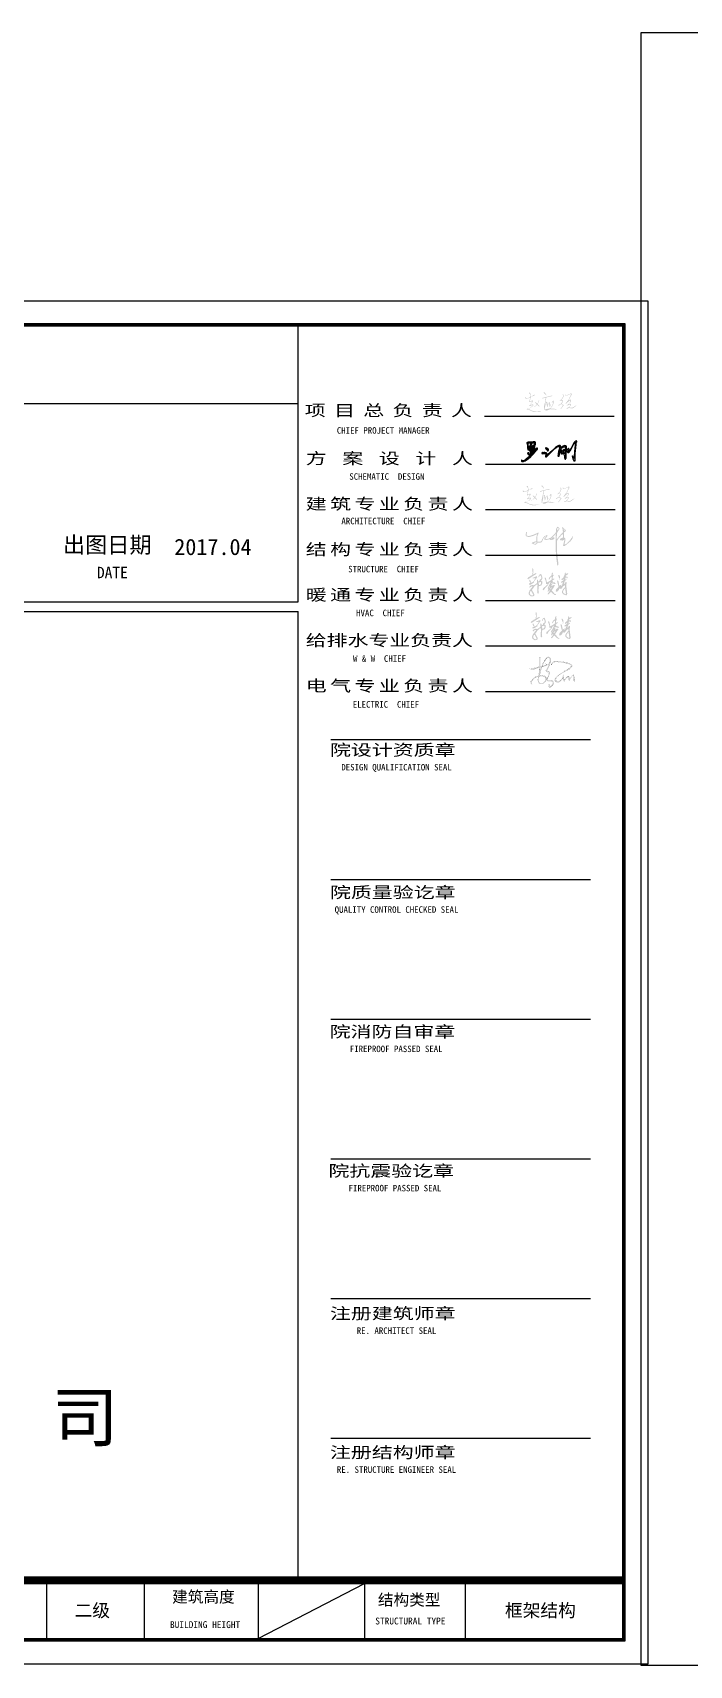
# Model space of a CAD drawing. Header units: millimetres. Extents: x -150677 to 588340, y -254013 to 149700.
# Drawn here: x 292262 to 309421, y 100520 to 143167 of the extents above; entities that cross this region are included whole.
import ezdxf
from ezdxf.enums import TextEntityAlignment as Align

# ---------------------------------------------------------------- set-up
doc = ezdxf.new("R2010")
doc.units = ezdxf.units.MM
doc.header["$LTSCALE"] = 10
doc.header["$MEASUREMENT"] = 0
for name, color, linetype in [('2-Ba顶面轮廓', 4, 'Continuous'), ('BORDER', 7, 'Continuous'), ('TEL_TEXT', 7, 'Continuous'), ('外框', 7, 'Continuous')]:
    doc.layers.add(name, color=color, linetype=linetype)
doc.styles.add('_TCH_LABEL', font='黑体.ttf')
doc.styles.add('宋体', font='')
doc.styles.add('黑体', font='黑体.ttf', dxfattribs={"width": 0.9})
doc.styles.get('宋体').set_extended_font_data('SimSun')

# ---------------------------------------------------------------- blocks, each defined once
blk = doc.blocks.new('A$C64D91540')
at = {"layer": 'TEL_TEXT', "linetype": 'ByBlock'}
h = blk.add_hatch(color=256, dxfattribs=at)
h.paths.add_polyline_path([(10659, 7506), (10659, 8329), (10293, 8725), (9699, 8827), (9399, 8762), (9188, 8926), (9218, 9179), (9639, 10037), (10103, 10999), (10581, 12266), (10915, 13360), (11098, 14120), (11098, 14940), (11098, 15518), (10581, 16095), (10028, 16328), (9763, 16439), (9171, 16158), (8851, 16063), (8496, 15696), (7753, 14515), (7393, 13757), (6938, 13057), (6597, 12167), (6407, 11655), (6161, 11409), (5710, 11245), (5617, 11737), (5630, 15807), (5417, 16073), (5209, 16138), (5098, 16120), (5067, 11212), (3345, 10748), (2006, 10366), (721, 10147), (535, 10118), (535, 9475), (1693, 9628), (2596, 9951), (3729, 10167), (4484, 10450), (5091, 10639), (5010, 9911), (4906, 7712), (4591, 6622), (4276, 6307), (3355, 6113), (1949, 5235), (1197, 4290), (535, 3505), (535, 2342), (1003, 1892), (1439, 2037), (1124, 2473), (1027, 3079), (963, 3482), (1801, 4188), (2329, 4886), (2959, 5277), (3521, 5618), (4270, 5805), (4494, 5861), (4421, 5353), (4379, 4942), (4236, 4413), (4278, 3741), (4422, 3303), (4565, 2975), (4716, 2622), (5002, 2370), (5355, 2186), (6263, 2169), (6876, 2244), (7263, 2337), (7607, 2614), (8246, 3336), (8728, 4132), (9082, 3864), (9285, 3638), (9750, 3530), (10286, 3518), (10858, 3566), (11371, 3435), (11812, 3328), (12063, 3149), (12052, 2718), (12004, 2337), (11790, 2086), (11492, 1657), (11181, 1288), (10895, 990), (10716, 776), (10561, 692), (10430, 931), (10383, 1228), (10311, 1550), (10241, 1863), (10204, 2170), (10084, 1896), (9965, 1264), (10085, 535), (10228, 237), (10478, 11), (10836, 94), (11122, 428), (11516, 905), (11909, 1310), (12215, 1625), (12470, 2358), (12571, 2651), (12649, 3168), (12482, 3466), (12231, 3645), (11873, 3836), (11468, 3955), (10872, 4014), (10554, 4046), (10156, 4003), (9715, 4062), (9501, 4205), (9334, 4348), (9465, 4634), (9713, 5493), (10141, 6438)])
h.paths.add_polyline_path([(5263, 6712), (5263, 7045), (5396, 7444), (5712, 8342), (5945, 9140), (6228, 9872), (6444, 10737), (6644, 11086), (6892, 11081), (7147, 11168), (7424, 11263), (7861, 11307), (8145, 11416), (8589, 11554), (8764, 11671), (9012, 11707), (9216, 11853), (9289, 12035), (9107, 12180), (8939, 12377), (8786, 12508), (8589, 12588), (8422, 12675), (8407, 12537), (8531, 12384), (8699, 12187), (8543, 12072), (8160, 11895), (7525, 11703), (6871, 11596), (6892, 11911), (7229, 12457), (7439, 13171), (7838, 13780), (8385, 14620), (8889, 15376), (9414, 15691), (9709, 15712), (10045, 15649), (10381, 15397), (10486, 14767), (10507, 13843), (10013, 13035), (9877, 12352), (9730, 11617), (9267, 10651), (9049, 10162), (8839, 9873), (8668, 9440), (8471, 9007), (8665, 8541), (8903, 8353), (9207, 8238), (9733, 8188), (10094, 8205), (10168, 8008), (10102, 7688), (10012, 7261), (9872, 7007), (9766, 6731), (9691, 6514), (9593, 6227), (9503, 5956), (9322, 5694), (9149, 5300), (9002, 4840), (8808, 4567), (8874, 5165), (8625, 5581), (8275, 6097), (7626, 6396), (6994, 6546), (6428, 6662), (5629, 6562)], flags=16)
h.paths.add_polyline_path([(5197, 6056), (6176, 6200), (6698, 6125), (7218, 6051), (7723, 5873), (7976, 5531), (8244, 5205), (8258, 4670), (8214, 4224), (8035, 3809), (7694, 3393), (7174, 2977), (6862, 2650), (6341, 2532), (5688, 2547), (5271, 2829), (4974, 3185), (4811, 3675), (4751, 4571), (4781, 5506), (4959, 5952)], flags=16)
h.paths.add_polyline_path([(5581, 9627), (5569, 10729), (5822, 10805), (6026, 10971), (6054, 10749), (5911, 10411), (5766, 10023), (5760, 9780)], flags=16)
h.paths.add_polyline_path([(21952, 10947), (22377, 11254), (22265, 11979), (21969, 12265), (21569, 12511), (20089, 13146), (19408, 13330), (18709, 13477), (18268, 13532), (17752, 13753), (17256, 13753), (16207, 13900), (15397, 13973), (14809, 14047), (14128, 14121), (13558, 14194), (13190, 14084), (12454, 13900), (12104, 13569), (11681, 13146), (11313, 12705), (11149, 12023), (11679, 12538), (12061, 12979), (12341, 13229), (12782, 13508), (13253, 13655), (14077, 13596), (15033, 13552), (16196, 13405), (17020, 13288), (18927, 12910), (20151, 12581), (21092, 12228), (21704, 11828), (21770, 11526), (21407, 11129), (20927, 10634), (20547, 10452), (20150, 10105), (18904, 9324), (18058, 8796), (16815, 7976), (16074, 7606), (15492, 7183), (14725, 6628), (13985, 5888), (13508, 5465), (13125, 4810), (13143, 4327), (13218, 3752), (13515, 3399), (13887, 3028), (14425, 2916), (15001, 2824), (15503, 3028), (16098, 3473), (16525, 3882), (16934, 4290), (17138, 4754), (17267, 5047), (17428, 5027), (17456, 4798), (17512, 4212), (17746, 3743), (17820, 3465), (18216, 3699), (18524, 4095), (18773, 4491), (19008, 4725), (19316, 5238), (19565, 5473), (19814, 5678), (20049, 5839), (20269, 5751), (20284, 5326), (20284, 4945), (20254, 4505), (20313, 4198), (20621, 4036), (20988, 4080), (21149, 4461), (21252, 4886), (21589, 5136), (21809, 5429), (21956, 5795), (22205, 6073), (22337, 6264), (22557, 6586), (22850, 6513), (22880, 6117), (22884, 4840), (23095, 3813), (23148, 3312), (23569, 3323), (23699, 3531), (23647, 4259), (23565, 5043), (23469, 5357), (23356, 6084), (23159, 6429), (23077, 6823), (22830, 6921), (22420, 6872), (22206, 6626), (21960, 6297), (21697, 5789), (21253, 5460), (20958, 5247), (20941, 5608), (20744, 5986), (20618, 6227), (20202, 6199), (19939, 6265), (19611, 6035), (19266, 5789), (19019, 5559), (18822, 5247), (18510, 4869), (18264, 4623), (18100, 4443), (17985, 5001), (17919, 5493), (17837, 5936), (17837, 6741), (17837, 7052), (17508, 7036), (17426, 6823), (17327, 6347), (17245, 5936), (17081, 5526), (17015, 5198), (16818, 4919), (16572, 4738), (16276, 4377), (15882, 4065), (15422, 3655), (15225, 3507), (14683, 3523), (14387, 3573), (14009, 3819), (13681, 4164), (13681, 4902), (13944, 5263), (14269, 5710), (14584, 5969), (15044, 6297), (15406, 6741), (16406, 7291), (17405, 7948), (18482, 8525), (19402, 9051), (20392, 9616), (21125, 10035)])
at = {"layer": 'TEL_TEXT', "linetype": 'ByBlock', "const_width": 20}
for points in [[(5098, 16120), (5067, 11212), (3345, 10748), (2006, 10366), (721, 10147), (11, 10038), (34, 9668), (465, 9466), (1693, 9628), (2596, 9951), (3729, 10167), (4484, 10450), (5091, 10639), (5010, 9911), (4906, 7712), (4591, 6622), (4276, 6307), (3355, 6113), (1949, 5235), (1197, 4290), (421, 3370), (373, 2498), (1003, 1892), (1439, 2037), (1124, 2473), (1027, 3079), (963, 3482), (1801, 4188), (2329, 4886), (2959, 5277), (3521, 5618), (4270, 5805), (4494, 5861), (4421, 5353), (4379, 4942), (4236, 4413), (4278, 3741), (4422, 3303), (4565, 2975), (4716, 2622), (5002, 2370), (5355, 2186), (6263, 2169), (6876, 2244), (7263, 2337), (7607, 2614), (8246, 3336), (8728, 4132), (8728, 4132), (9082, 3864), (9285, 3638), (9750, 3530), (10286, 3518), (10858, 3566), (11371, 3435), (11812, 3328), (12063, 3149), (12052, 2718), (12004, 2337), (11790, 2086), (11492, 1657), (11181, 1288), (10895, 990), (10716, 776), (10561, 692), (10430, 931), (10383, 1228), (10311, 1550), (10241, 1863), (10204, 2170), (10084, 1896), (9965, 1264), (10085, 535), (10228, 237), (10478, 11), (10836, 94), (11122, 428), (11516, 905), (11909, 1310), (12215, 1625), (12470, 2358), (12571, 2651), (12649, 3168), (12482, 3466), (12231, 3645), (11873, 3836), (11468, 3955), (10872, 4014), (10554, 4046), (10156, 4003), (9715, 4062), (9501, 4205), (9334, 4348), (9465, 4634), (9713, 5493), (10141, 6438), (10659, 7506), (10659, 8329), (10293, 8725), (9699, 8827), (9399, 8762), (9188, 8926), (9218, 9179), (9639, 10037), (10103, 10999), (10581, 12266), (10915, 13360), (11098, 14120), (11098, 14940), (11098, 15518), (10581, 16095), (10028, 16328), (9763, 16439), (9171, 16158), (8851, 16063), (8496, 15696), (7753, 14515), (7393, 13757), (6938, 13057), (6597, 12167), (6407, 11655), (6161, 11409), (5710, 11245), (5617, 11737), (5630, 15807), (5417, 16073), (5209, 16138), (5098, 16120), (5098, 16120)], [(6644, 11086), (6444, 10737), (6228, 9872), (5945, 9140), (5712, 8342), (5396, 7444), (5263, 7045), (5263, 6712), (5629, 6562), (6428, 6662), (6994, 6546), (7626, 6396), (8275, 6097), (8625, 5581), (8874, 5165), (8808, 4567), (9002, 4840), (9149, 5300), (9322, 5694), (9503, 5956), (9593, 6227), (9691, 6514), (9766, 6731), (9872, 7007), (10012, 7261), (10102, 7688), (10168, 8008), (10094, 8205), (9733, 8188), (9207, 8238), (8903, 8353), (8665, 8541), (8471, 9007), (8668, 9440), (8839, 9873), (9049, 10162), (9267, 10651), (9730, 11617), (9877, 12352), (10013, 13035), (10507, 13843), (10486, 14767), (10381, 15397), (10045, 15649), (9709, 15712), (9414, 15691), (8889, 15376), (8385, 14620), (7838, 13780), (7439, 13171), (7229, 12457), (6892, 11911), (6871, 11596), (7525, 11703), (8160, 11895), (8543, 12072), (8699, 12187), (8531, 12384), (8407, 12537), (8422, 12675), (8589, 12588), (8786, 12508), (8939, 12377), (9107, 12180), (9289, 12035), (9216, 11853), (9012, 11707), (8764, 11671), (8589, 11554), (8145, 11416), (7861, 11307), (7424, 11263), (7147, 11168), (6892, 11081), (6644, 11086)], [(5569, 10729), (5581, 9627), (5760, 9780), (5766, 10023), (5911, 10411), (6054, 10749), (6026, 10971), (5822, 10805), (5569, 10729)], [(11149, 12023), (11679, 12538), (12061, 12979), (12341, 13229), (12782, 13508), (13253, 13655), (14077, 13596), (15033, 13552), (16196, 13405), (17020, 13288), (18927, 12910), (20151, 12581), (21092, 12228), (21704, 11828), (21770, 11526), (21407, 11129), (20927, 10634), (20547, 10452), (20150, 10105), (18904, 9324), (18058, 8796), (16815, 7976), (16074, 7606), (15492, 7183), (14725, 6628), (13985, 5888), (13508, 5465), (13125, 4810), (13143, 4327), (13218, 3752), (13515, 3399), (13887, 3028), (14425, 2916), (15001, 2824), (15503, 3028), (16098, 3473), (16525, 3882), (16934, 4290), (17138, 4754), (17315, 5156), (17267, 5047), (17428, 5027), (17456, 4798), (17512, 4212), (17746, 3743), (17820, 3465), (18216, 3699), (18524, 4095), (18773, 4491), (19008, 4725), (19316, 5238), (19565, 5473), (19814, 5678), (20049, 5839), (20269, 5751), (20284, 5326), (20284, 4945), (20254, 4505), (20313, 4198), (20621, 4036), (20988, 4080), (21149, 4461), (21252, 4886), (21589, 5136), (21809, 5429), (21956, 5795), (22205, 6073), (22337, 6264), (22557, 6586), (22850, 6513), (22880, 6117), (22884, 4840), (23095, 3813), (23148, 3312), (23569, 3323), (23699, 3531), (23647, 4259), (23565, 5043), (23469, 5357), (23356, 6084), (23159, 6429), (23077, 6823), (22830, 6921), (22420, 6872), (22206, 6626), (21960, 6297), (21697, 5789), (21253, 5460), (20958, 5247), (20941, 5608), (20744, 5986), (20618, 6227), (20202, 6199), (19939, 6265), (19611, 6035), (19266, 5789), (19019, 5559), (18822, 5247), (18510, 4869), (18264, 4623), (18100, 4443), (17985, 5001), (17919, 5493), (17837, 5936), (17837, 6741), (17837, 7052), (17508, 7036), (17426, 6823), (17327, 6347), (17245, 5936), (17081, 5526), (17015, 5198), (16818, 4919), (16572, 4738), (16276, 4377), (15882, 4065), (15422, 3655), (15225, 3507), (14683, 3523), (14387, 3573), (14009, 3819), (13681, 4164), (13681, 4902), (13944, 5263), (14269, 5710), (14584, 5969), (15044, 6297), (15406, 6741), (16406, 7291), (17405, 7948), (18482, 8525), (19402, 9051), (20392, 9616), (21125, 10035), (21952, 10947), (22377, 11254), (22265, 11979), (21969, 12265), (21569, 12511), (20089, 13146), (19408, 13330), (18709, 13477), (18268, 13532), (17752, 13753), (17256, 13753), (16207, 13900), (15397, 13973), (14809, 14047), (14128, 14121), (13558, 14194), (13190, 14084), (12454, 13900), (12104, 13569), (11681, 13146), (11313, 12705), (11149, 12023), (11149, 12023)], [(5197, 6056), (4959, 5952), (4781, 5506), (4751, 4571), (4811, 3675), (4974, 3185), (5271, 2829), (5688, 2547), (6341, 2532), (6862, 2650), (7174, 2977), (7694, 3393), (8035, 3809), (8214, 4224), (8258, 4670), (8244, 5205), (7976, 5531), (7723, 5873), (7218, 6051), (6698, 6125), (6176, 6200), (5197, 6056)]]:
    blk.add_lwpolyline(points, dxfattribs=at)
blk = doc.blocks.new('A$C7E317681')
at = {"linetype": 'Continuous'}
h = blk.add_hatch(color=256, dxfattribs=at)
h.paths.add_polyline_path([(28, 71), (35, 76), (43, 77), (48, 82), (48, 84), (29, 74), (26, 91), (24, 93), (20, 93), (20, 90), (24, 87), (26, 81), (26, 74), (17, 67), (9, 66), (2, 72), (0, 68), (5, 64), (12, 64), (24, 69), (25, 66), (21, 49), (24, 48), (34, 52), (36, 51), (33, 45), (21, 30), (24, 29), (36, 34), (38, 32), (30, 23), (25, 20), (8, 15), (9, 13), (21, 10), (36, 3), (47, 0), (75, 1), (81, 4), (54, 2), (33, 7), (22, 13), (16, 14), (16, 17), (25, 19), (32, 23), (41, 32), (41, 35), (37, 37), (30, 35), (28, 33), (26, 34), (37, 48), (39, 54), (36, 56), (25, 51), (24, 52)])
h.paths.add_polyline_path([(59, 35), (68, 26), (70, 27), (69, 30), (62, 37), (62, 39), (70, 55), (67, 56), (67, 55), (64, 46), (60, 40), (53, 46), (49, 47), (49, 45), (57, 37), (50, 28), (44, 25), (40, 25), (44, 24), (51, 27)], flags=17)
h.paths.add_polyline_path([(100, 37), (98, 37), (103, 69), (105, 71), (132, 77), (131, 79), (128, 79), (84, 68), (85, 65), (87, 65), (96, 69), (100, 68), (97, 47), (92, 27), (92, 10), (95, 11), (96, 20)])
h.paths.add_polyline_path([(122, 36), (119, 48), (116, 46), (110, 35), (108, 46), (105, 50), (103, 49), (100, 37), (104, 45), (107, 24), (110, 27), (110, 31), (116, 43), (118, 42), (119, 23), (121, 25), (125, 37), (123, 35)], flags=17)
h.paths.add_polyline_path([(124, 18), (133, 30), (138, 42), (138, 54), (135, 54), (127, 42), (134, 50), (135, 42), (132, 33), (124, 20), (118, 17), (101, 14), (97, 10), (100, 7), (109, 8), (121, 14), (150, 12), (153, 14), (133, 17), (126, 16)])
h.paths.add_polyline_path([(100, 84), (103, 79), (104, 82), (96, 94), (93, 95), (91, 94), (91, 92)])
h.paths.add_polyline_path([(175.5, 38.2), (181.5, 36.2), (181.5, 29.2), (172.5, 17.2), (172.5, 13.2), (188.5, 34.2), (188.5, 36.2), (184.5, 32.2), (183.5, 37.2), (176.5, 41.2), (180.5, 45.2), (183.5, 54.2), (181.5, 57.2), (175.5, 58.2), (180.5, 63.2), (186.5, 75.2), (185.5, 85.2), (183.5, 85.2), (181.5, 84.2), (181.5, 82.2), (183.5, 81.2), (183.5, 75.2), (180.5, 67.2), (170.5, 56.2), (164.5, 52.2), (172.5, 55.2), (179.5, 55.2), (180.5, 51.2), (176.5, 43.2), (171.5, 38.2), (161.5, 34.2), (161.5, 32.2), (163.5, 31.2)])
h.paths.add_polyline_path([(195.5, 40.2), (195.5, 38.2), (217.5, 57.2), (219.5, 56.2), (219.5, 53.2), (215.5, 44.2), (208.5, 37.2), (201.5, 33.2), (206.5, 32.2), (217.5, 37.2), (219.5, 36.2), (219.5, 34.2), (214.5, 27.2), (208.5, 21.2), (200.5, 19.2), (201.5, 16.2), (203.5, 16.2), (210.5, 19.2), (217.5, 19.2), (221.5, 17.2), (226.5, 17.2), (232.5, 19.2), (242.5, 26.2), (250.5, 34.2), (229.5, 21.2), (220.5, 20.2), (218.5, 22.2), (212.5, 23.2), (222.5, 34.2), (222.5, 38.2), (220.5, 40.2), (215.5, 38.2), (212.5, 39.2), (221.5, 50.2), (221.5, 59.2), (216.5, 60.2), (211.5, 56.2), (210.5, 57.2), (224.5, 82.2), (225.5, 88.2), (222.5, 90.2), (202.5, 81.2), (198.5, 81.2), (195.5, 84.2), (193.5, 84.2), (193.5, 82.2), (196.5, 79.2), (202.5, 79.2), (217.5, 86.2), (222.5, 85.2), (209.5, 59.2)])
blk = doc.blocks.new('aah')
h = blk.add_hatch(color=256)
h.paths.add_polyline_path([(83594, 73657), (83601, 73985), (83632, 74135), (83693, 74241), (83724, 74351), (83707, 74364), (83673, 74368), (83652, 74371), (83635, 74351), (83594, 74330), (83577, 74330), (83526, 74313), (83362, 74238), (83106, 74137), (82993, 74101), (82967, 74097), (82901, 74086), (82829, 74066), (82695, 74064), (82664, 74071), (82606, 74076), (82590, 74092), (82573, 74102), (82574, 74152), (82574, 74186), (82579, 74221), (82583, 74252), (82570, 74283), (82577, 74294), (82613, 74360), (82605, 74401), (82569, 74435), (82501, 74451), (82515, 74338), (82487, 74286), (82459, 74225), (82483, 74096), (82544, 74013), (82659, 73981), (82814, 73958), (83175, 74051), (83583, 74236), (83578, 74194), (83536, 74099), (83510, 73941), (83501, 73540), (83338, 73513), (83128, 73435), (83055, 73364), (83118, 73318), (83184, 73314), (83247, 73264), (83293, 73247), (83414, 73214), (83489, 73251), (83531, 73285), (83581, 73331), (83590, 73410), (83744, 73398), (83924, 73427), (84029, 73473), (84093, 73599), (84160, 73774), (84235, 73887), (84365, 74000), (84431, 74033), (84444, 74004), (84264, 73787), (84264, 73716), (84411, 73670), (84619, 73703), (84778, 73753), (84778, 73708), (84833, 73687), (84937, 73670), (85108, 73699), (85259, 73845), (85230, 73916), (85121, 73912), (85037, 73900), (85372, 74263), (85347, 73026), (85402, 72072), (85503, 71309), (85537, 71212), (85570, 71230), (85630, 71271), (85611, 71485), (85483, 72577), (85486, 73477), (85494, 73597), (85552, 73711), (85997, 74241), (86045, 74254), (86064, 73903), (86037, 73900), (85941, 73865), (85840, 73823), (85800, 73778), (85781, 73716), (85760, 73666), (85909, 73634), (86005, 73607), (86146, 73684), (86194, 73730), (86223, 73684), (86181, 73583), (86093, 73214), (86085, 73171), (86069, 73150), (86066, 73131), (86077, 73099), (86130, 73075), (86261, 73110), (86777, 73541), (86924, 73714), (86982, 73847), (87022, 73977), (87018, 74071), (86943, 73932), (86825, 73779), (86715, 73618), (86501, 73420), (86396, 73300), (86195, 73198), (86217, 73227), (86222, 73342), (86267, 73490), (86294, 73701), (86297, 73806), (86246, 73866), (86173, 73903), (86165, 73970), (86163, 74134), (86168, 74308), (86168, 74401), (86248, 74442), (86299, 74500), (86347, 74578), (86326, 74616), (86278, 74677), (86232, 74736), (86171, 74752), (86101, 74819), (86093, 74867), (86005, 74899), (85970, 74889), (85978, 74832), (86015, 74811), (86002, 74768), (86026, 74693), (86026, 74685), (86026, 74648), (86047, 74613), (86045, 74541), (86063, 74412), (85927, 74289), (85707, 74032), (85487, 73756), (85458, 73802), (85477, 74139), (85514, 74404), (85627, 74562), (85742, 74731), (85715, 74816), (85680, 74859), (85616, 74894), (85597, 74907), (85573, 74940), (85554, 74934), (85509, 74931), (85420, 74782), (85394, 74650), (85391, 74417), (85294, 74302), (85061, 74048), (84864, 73879), (84771, 73851), (84737, 73817), (84669, 73800), (84515, 73762), (84409, 73745), (84364, 73783), (84402, 73827), (84480, 73937), (84566, 74046), (84587, 74118), (84545, 74125), (84501, 74135), (84480, 74135), (84371, 74070), (84303, 74036), (84268, 74022), (84190, 73937), (84166, 73899), (84138, 73838), (84025, 73663), (83998, 73595), (83995, 73547), (83940, 73537), (83844, 73496), (83611, 73503)])
h.paths.add_polyline_path([(83547, 73435), (83533, 73414), (83511, 73359), (83445, 73333), (83426, 73302), (83403, 73298), (83369, 73299), (83348, 73299), (83338, 73302), (83320, 73322), (83289, 73327), (83275, 73330), (83265, 73337), (83264, 73345), (83279, 73379), (83391, 73430)], flags=16)
h.paths.add_polyline_path([(84894, 73762), (84936, 73791), (84984, 73791), (85013, 73795), (85034, 73784), (85015, 73779), (84973, 73757), (84935, 73747), (84904, 73749), (84901, 73752)], flags=16)
h.paths.add_polyline_path([(85513, 74569), (85507, 74618), (85503, 74699), (85522, 74769), (85534, 74819), (85586, 74826), (85643, 74770), (85643, 74719)], flags=16)
h.paths.add_polyline_path([(86168, 74522), (86155, 74567), (86155, 74620), (86129, 74632), (86132, 74696), (86192, 74685), (86222, 74637), (86228, 74580), (86202, 74542)], flags=16)
blk = doc.blocks.new('A$C160F7D4E')
h = blk.add_hatch(color=256)
h.paths.add_polyline_path([(264, 730), (249, 736), (230, 758), (219, 749), (218, 731), (223, 721), (227, 714), (237, 628), (249, 534), (250, 501), (250, 475), (261, 468), (267, 468), (272, 468), (287, 464), (299, 465), (337, 508), (348, 521), (381, 545), (408, 564), (431, 569), (439, 569), (507, 618), (521, 627), (518, 644), (513, 656), (507, 657), (498, 657), (485, 648), (465, 634), (422, 605), (403, 596), (374, 570), (341, 541), (414, 709), (410, 716), (402, 727), (392, 728), (374, 729), (372, 723), (300, 537), (294, 537), (287, 537), (286, 544)], flags=17)
h.paths.add_polyline_path([(548, 774), (534, 785), (512, 789), (496, 789), (473, 789), (322, 779), (253, 774), (241, 763), (243, 755), (258, 738), (266, 738), (414, 750), (488, 752), (497, 752), (506, 745), (520, 734), (520, 720), (518, 707), (517, 695), (514, 672), (513, 656), (518, 644), (521, 627), (507, 618), (439, 569), (424, 552), (399, 529), (369, 501), (342, 477), (326, 461), (318, 448), (318, 443), (326, 430), (336, 423), (343, 418), (359, 418), (381, 433), (402, 442), (400, 432), (382, 408), (371, 399), (354, 376), (354, 362), (363, 352), (373, 347), (383, 345), (399, 352), (526, 441), (541, 452), (556, 463), (566, 466), (570, 464), (570, 459), (413, 286), (289, 171), (181, 82), (79, 30), (42, 30), (17, 54), (9, 56), (4, 51), (0, 42), (0, 19), (8, 9), (18, 3), (44, 0), (85, 0), (114, 10), (147, 22), (189, 49), (272, 111), (370, 196), (483, 307), (547, 380), (621, 464), (638, 483), (648, 496), (644, 521), (638, 528), (632, 531), (622, 531), (592, 517), (553, 496), (525, 476), (517, 470), (510, 466), (502, 463), (499, 469), (506, 482), (520, 494), (520, 503), (523, 526), (523, 535), (516, 539), (520, 557), (529, 569), (534, 576), (536, 593), (543, 629), (562, 689), (564, 723), (561, 754), (557, 767)])
h.paths.add_polyline_path([(459, 554), (469, 560), (474, 561), (478, 561), (483, 558), (488, 549), (486, 535), (475, 522), (454, 505), (445, 500), (436, 499), (427, 507), (424, 514), (428, 526), (446, 540)], flags=16)
h.paths.add_polyline_path([(379, 297), (379, 308), (364, 308), (356, 298), (345, 287), (335, 287), (329, 287), (318, 294), (306, 306), (299, 321), (297, 332), (295, 342), (282, 347), (275, 349), (259, 344), (250, 340), (248, 323), (255, 303), (275, 281), (298, 259), (323, 244), (338, 244), (347, 244), (355, 253), (366, 265), (379, 280)], flags=17)
blk.add_hatch(color=256).paths.add_polyline_path([(1572, 479), (1586, 509), (1616, 540), (1660, 568), (1674, 576), (1691, 586), (1711, 589), (1731, 589), (1750, 585), (1763, 581), (1770, 572), (1773, 554), (1767, 493), (1765, 396), (1765, 375), (1751, 357), (1743, 348), (1724, 337), (1718, 334), (1711, 334), (1685, 348), (1681, 355), (1710, 406), (1724, 431), (1735, 455), (1735, 467), (1729, 476), (1720, 480), (1714, 484), (1703, 482), (1696, 480), (1688, 472), (1688, 458), (1688, 446), (1681, 422), (1678, 411), (1671, 400), (1666, 395), (1660, 393), (1648, 416), (1641, 429), (1635, 439), (1630, 447), (1627, 451), (1617, 451), (1605, 451), (1597, 447), (1593, 444), (1588, 438), (1588, 432), (1594, 419), (1615, 389), (1632, 354), (1633, 350), (1631, 345), (1627, 345), (1624, 345), (1620, 345), (1612, 352), (1608, 357), (1603, 361), (1600, 364), (1597, 369), (1595, 372), (1591, 372), (1585, 366), (1585, 354), (1585, 343), (1587, 327), (1590, 305), (1593, 301), (1599, 301), (1606, 298), (1622, 301), (1631, 303), (1638, 316), (1641, 320), (1655, 319), (1661, 319), (1668, 311), (1684, 302), (1714, 301), (1727, 306), (1750, 317), (1755, 324), (1759, 330), (1764, 326), (1759, 216), (1759, 212), (1754, 211), (1750, 211), (1744, 216), (1740, 222), (1736, 230), (1731, 239), (1728, 244), (1724, 248), (1720, 244), (1725, 192), (1732, 152), (1733, 142), (1738, 114), (1739, 100), (1747, 97), (1765, 98), (1772, 103), (1778, 106), (1784, 120), (1788, 128), (1798, 255), (1798, 326), (1798, 355), (1798, 367), (1807, 380), (1832, 406), (1846, 421), (1852, 427), (1853, 420), (1852, 376), (1865, 356), (1883, 356), (1906, 360), (1963, 438), (2050, 595), (2092, 679), (2105, 706), (2127, 733), (2144, 751), (2153, 761), (2163, 758), (2163, 751), (2149, 680), (2151, 652), (2127, 404), (2119, 172), (2119, 123), (2119, 115), (2110, 115), (2098, 131), (2085, 161), (2063, 206), (2045, 224), (2039, 207), (2067, 108), (2092, 58), (2102, 28), (2111, 19), (2137, 19), (2153, 25), (2157, 41), (2157, 54), (2157, 69), (2157, 317), (2157, 349), (2157, 370), (2161, 409), (2183, 567), (2197, 672), (2197, 733), (2211, 769), (2218, 788), (2218, 810), (2192, 831), (2181, 816), (2143, 785), (2116, 764), (2060, 668), (1993, 536), (1921, 425), (1905, 397), (1896, 402), (1899, 446), (1907, 472), (1912, 490), (1901, 504), (1893, 513), (1879, 513), (1857, 501), (1848, 481), (1834, 452), (1819, 434), (1813, 427), (1804, 425), (1802, 437), (1807, 507), (1810, 542), (1812, 577), (1812, 583), (1810, 591), (1807, 599), (1800, 612), (1797, 617), (1780, 624), (1758, 631), (1732, 633), (1705, 629), (1676, 617), (1650, 601), (1612, 575), (1584, 544), (1567, 519), (1564, 515), (1563, 515), (1562, 517), (1562, 520), (1562, 531), (1562, 546), (1568, 562), (1572, 572), (1572, 585), (1572, 597), (1571, 607), (1570, 618), (1565, 630), (1558, 640), (1546, 643), (1516, 638), (1500, 635), (1461, 620), (1426, 597), (1360, 553), (1340, 536), (1345, 523), (1395, 558), (1420, 576), (1446, 584), (1468, 594), (1488, 597), (1514, 600), (1532, 601), (1533, 586), (1532, 544), (1522, 515), (1488, 396), (1474, 302), (1470, 275), (1462, 228), (1462, 221), (1472, 209), (1479, 209), (1492, 208), (1504, 214), (1511, 218), (1539, 365), (1546, 404), (1552, 432)])
h = blk.add_hatch(color=256)
h.paths.add_polyline_path([(997, 546), (987, 547), (979, 547), (968, 533), (968, 525), (974, 514), (990, 501), (1051, 465), (1051, 459), (1043, 445), (1038, 437), (1037, 432), (1051, 432), (1067, 437), (1079, 445), (1085, 453), (1088, 460), (1088, 475), (1087, 489), (1077, 499), (1055, 514)])
h.paths.add_polyline_path([(977, 310), (983, 307), (983, 288), (983, 257), (983, 243), (969, 222), (963, 212), (958, 199), (958, 190), (969, 179), (981, 179), (1006, 185), (1019, 198), (1045, 224), (1223, 405), (1301, 483), (1336, 517), (1345, 523), (1340, 536), (1242, 443), (1063, 276), (1030, 243), (1024, 240), (1021, 240), (1017, 245), (1015, 248), (1017, 259), (1021, 287), (1021, 305), (1021, 312), (1013, 330), (1004, 338), (985, 350), (968, 351), (958, 352), (932, 354), (912, 354), (900, 353), (868, 352), (861, 353), (848, 359), (838, 359), (824, 351), (816, 346), (813, 331), (832, 310), (934, 315), (949, 316), (966, 316)])
for points in [[(219, 749), (218, 731), (223, 721), (227, 714), (237, 628), (249, 534), (250, 501), (250, 475), (261, 468), (267, 468), (272, 468), (287, 464), (299, 465), (337, 508), (348, 521), (381, 545), (408, 564), (431, 569), (439, 569), (424, 552), (399, 529), (369, 501), (342, 477), (326, 461), (318, 448), (318, 443), (326, 430), (336, 423), (343, 418), (359, 418), (381, 433), (402, 442), (402, 442), (400, 432), (382, 408), (371, 399), (354, 376), (354, 362), (363, 352), (373, 347), (383, 345), (399, 352), (526, 441), (541, 452), (556, 463), (566, 466), (566, 466), (570, 464), (570, 459), (413, 286), (289, 171), (181, 82), (79, 30), (42, 30), (17, 54), (17, 54), (9, 56), (4, 51), (0, 42), (0, 19), (8, 9), (18, 3), (44, 0), (85, 0), (114, 10), (147, 22), (189, 49), (272, 111), (370, 196), (483, 307), (547, 380), (621, 464), (638, 483), (648, 496), (644, 521), (638, 528), (632, 531), (622, 531), (592, 517), (553, 496), (525, 476), (517, 470), (510, 466), (502, 463), (502, 463), (499, 469), (506, 482), (520, 494), (520, 503), (523, 526), (523, 535), (516, 539), (520, 557), (529, 569), (534, 576), (536, 593), (543, 629), (562, 689), (564, 723), (561, 754), (557, 767), (548, 774), (534, 785), (512, 789), (496, 789), (473, 789), (322, 779), (253, 774), (241, 763), (243, 755), (258, 738), (266, 738), (414, 750), (488, 752), (497, 752), (506, 745), (520, 734), (520, 720), (518, 707), (517, 695), (514, 672), (513, 656), (507, 657), (507, 657), (498, 657), (485, 648), (465, 634), (422, 605), (403, 596), (374, 570), (341, 541), (414, 709), (410, 716), (402, 727), (402, 727), (392, 728), (374, 729), (372, 723), (300, 537), (294, 537), (287, 537), (286, 544), (264, 730), (249, 736), (230, 758), (230, 758), (219, 749)], [(439, 569), (507, 618), (521, 627), (518, 644), (513, 656), (513, 656)], [(1340, 520), (1345, 523), (1395, 558), (1420, 576), (1446, 584), (1468, 594), (1488, 597), (1514, 600), (1532, 601), (1533, 586), (1532, 544), (1522, 515), (1488, 396), (1474, 302), (1470, 275), (1462, 228), (1462, 221), (1472, 209), (1479, 209), (1492, 208), (1504, 214), (1511, 218), (1539, 365), (1546, 404), (1552, 432), (1572, 479), (1586, 509), (1616, 540), (1660, 568), (1674, 576), (1691, 586), (1711, 589), (1731, 589), (1750, 585), (1763, 581), (1770, 572), (1773, 554), (1767, 493), (1765, 396), (1765, 375), (1751, 357), (1743, 348), (1724, 337), (1718, 334), (1711, 334), (1685, 348), (1681, 355), (1710, 406), (1724, 431), (1735, 455), (1735, 467), (1729, 476), (1720, 480), (1714, 484), (1703, 482), (1696, 480), (1688, 472), (1688, 458), (1688, 446), (1681, 422), (1678, 411), (1671, 400), (1666, 395), (1662, 394), (1659, 394), (1659, 394), (1648, 416), (1641, 429), (1635, 439), (1630, 447), (1627, 451), (1617, 451), (1605, 451), (1597, 447), (1593, 444), (1588, 438), (1588, 432), (1594, 419), (1615, 389), (1632, 354), (1633, 350), (1631, 345), (1627, 345), (1624, 345), (1620, 345), (1620, 345), (1612, 352), (1608, 357), (1603, 361), (1600, 364), (1597, 369), (1595, 372), (1591, 372), (1585, 366), (1585, 354), (1585, 343), (1587, 327), (1590, 305), (1593, 301), (1599, 301), (1606, 298), (1622, 301), (1631, 303), (1638, 316), (1641, 320), (1655, 319), (1661, 319), (1668, 311), (1684, 302), (1714, 301), (1727, 306), (1750, 317), (1755, 324), (1759, 330), (1764, 326), (1759, 216), (1759, 212), (1754, 211), (1750, 211), (1750, 211), (1744, 216), (1740, 222), (1736, 230), (1731, 239), (1728, 244), (1724, 248), (1720, 244), (1725, 192), (1732, 152), (1733, 142), (1738, 114), (1739, 100), (1747, 97), (1765, 98), (1772, 103), (1778, 106), (1784, 120), (1788, 128), (1798, 255), (1798, 326), (1798, 355), (1798, 367), (1807, 380), (1832, 406), (1846, 421), (1852, 427), (1853, 420), (1852, 376), (1852, 376), (1865, 356), (1883, 356), (1906, 360), (1963, 438), (2050, 595), (2092, 679), (2105, 706), (2127, 733), (2144, 751), (2153, 761), (2163, 758), (2163, 751), (2149, 680), (2151, 652), (2127, 404), (2119, 172), (2119, 123), (2119, 115), (2110, 115), (2098, 131), (2085, 161), (2063, 206), (2045, 224), (2039, 207), (2067, 108), (2092, 58), (2102, 28), (2111, 19), (2137, 19), (2153, 25), (2157, 41), (2157, 54), (2157, 69), (2157, 317), (2157, 349), (2157, 370), (2161, 409), (2183, 567), (2197, 672), (2197, 733), (2211, 769), (2218, 788), (2218, 810), (2218, 810), (2192, 831), (2181, 816), (2143, 785), (2116, 764), (2060, 668), (1993, 536), (1921, 425), (1905, 397), (1896, 402), (1899, 446), (1907, 472), (1912, 490), (1901, 504), (1893, 513), (1879, 513), (1857, 501), (1848, 481), (1834, 452), (1819, 434), (1813, 427), (1804, 425), (1804, 425), (1802, 437), (1807, 507), (1810, 542), (1812, 577), (1812, 583), (1810, 591), (1807, 599), (1800, 612), (1797, 617), (1780, 624), (1758, 631), (1732, 633), (1705, 629), (1676, 617), (1650, 601), (1612, 575), (1584, 544), (1567, 519), (1564, 515), (1564, 515), (1563, 515), (1562, 517), (1562, 520), (1562, 531), (1562, 546), (1568, 562), (1572, 572), (1572, 585), (1572, 597), (1571, 607), (1570, 618), (1565, 630), (1558, 640), (1546, 643), (1516, 638), (1500, 635), (1461, 620), (1426, 597), (1360, 553), (1340, 536)], [(282, 347), (275, 349), (259, 344), (250, 340), (248, 323), (255, 303), (275, 281), (298, 259), (323, 244), (338, 244), (347, 244), (355, 253), (366, 265), (379, 280), (379, 297), (379, 308), (364, 308), (356, 298), (345, 287), (335, 287), (329, 287), (318, 294), (306, 306), (299, 321), (297, 332), (295, 342), (282, 347)], [(478, 561), (483, 558), (488, 549), (486, 535), (475, 522), (454, 505), (445, 500), (436, 499), (427, 507), (424, 514), (428, 526), (446, 540), (459, 554), (469, 560), (474, 561), (478, 561)], [(861, 353), (848, 359), (838, 359), (824, 351), (816, 346), (813, 331), (832, 310), (934, 315), (949, 316), (966, 316), (977, 310), (983, 307), (983, 288), (983, 257), (983, 243), (969, 222), (963, 212), (958, 199), (958, 190), (969, 179), (981, 179), (1006, 185), (1019, 198), (1045, 224), (1223, 405), (1301, 483), (1336, 517), (1345, 523)], [(1340, 536), (1242, 443), (1063, 276), (1030, 243), (1024, 240), (1021, 240), (1017, 245), (1015, 248), (1017, 259), (1021, 287), (1021, 305), (1021, 312), (1013, 330), (1004, 338), (985, 350), (968, 351), (958, 352), (932, 354), (912, 354), (900, 353), (868, 352), (861, 353)], [(997, 546), (987, 547), (979, 547), (968, 533), (968, 525), (974, 514), (990, 501), (1051, 465), (1051, 459), (1043, 445), (1038, 437), (1037, 432), (1051, 432), (1067, 437), (1079, 445), (1085, 453), (1088, 460), (1088, 475), (1087, 489), (1077, 499), (1055, 514), (997, 546)]]:
    blk.add_lwpolyline(points)

msp = doc.modelspace()

# ---------------------------------------------------------------- hatches: boundary and pattern name
h = msp.add_hatch(color=256)
h.paths.add_polyline_path([(305487.5, 128705.6), (305557.7, 128732.4), (305575.5, 128776.6), (305575, 128832), (305541.6, 128853.9), (305578.3, 128896), (305582.1, 128939.2), (305551.5, 129021.3), (305535.7, 129026), (305508.4, 129012.6), (305477.1, 128962.1), (305484.7, 128942.8), (305500.1, 128946.2), (305501.4, 128974.5), (305526, 128996.1), (305554.8, 128946.7), (305547.8, 128899.3), (305511.9, 128880.1), (305503.6, 128844.2), (305475.2, 128827.1), (305462.7, 128873.3), (305440.3, 128880), (305442.8, 128790.5), (305360.4, 128732), (305315.9, 128741.8), (305274.9, 128727.6), (305233.2, 128686.1), (305254.5, 128670.8), (305295.3, 128703.8), (305330.4, 128706.7), (305247.2, 128598.3), (305219.3, 128527.8), (305230.3, 128481.3), (305288.5, 128440.3), (305342.7, 128443.5), (305371.4, 128464.9), (305371.3, 128496), (305307.6, 128610.7), (305373.2, 128704), (305442.5, 128762.1), (305453.4, 128724.8), (305446.8, 128530.7), (305468.6, 128511.7), (305486.8, 128532.7), (305477.1, 128607.7)])
h.paths.add_polyline_path([(305494.7, 128735.9), (305478, 128804.9), (305540.8, 128819), (305548.4, 128794.4), (305537.7, 128753.4)], flags=16)
h.paths.add_polyline_path([(305286.3, 128588.2), (305341.1, 128481.7), (305326.7, 128460.9), (305274.4, 128477.9), (305250.1, 128513.1), (305260.5, 128563.8)], flags=16)
h.paths.add_polyline_path([(305446.2, 128944.1), (305438.4, 128961.8), (305410.1, 128961.4), (305325.3, 128924.2), (305327.3, 128914.7), (305364.2, 128914.8), (305405.2, 128926.5), (305354.2, 128840.9), (305329.7, 128817), (305233.6, 128778.3), (305233.2, 128749.8), (305275.4, 128749.1), (305364.3, 128807.1), (305362.5, 128829.3)], flags=17)
h.paths.add_polyline_path([(305428.8, 129034.7), (305411.2, 129050.3), (305325.5, 129010.5), (305341, 129043.1), (305344.8, 129148), (305337.1, 129165.2), (305311.6, 129172), (305324.5, 129066.7), (305314, 129017.6), (305323.4, 129006.9), (305206.9, 128934.8), (305188.8, 128911.4), (305206.2, 128888.7)])
h.paths.add_polyline_path([(305259.6, 128871.9), (305243.7, 128876.7), (305236, 128858.9), (305247, 128824.7), (305275.5, 128799.9), (305283.4, 128811)], flags=16)
h.paths.add_polyline_path([(305857.7, 128973.7), (305874.3, 128990.5), (305873.4, 129009), (305855.1, 129000.5), (305847.9, 129017.8), (305860.9, 129060.7), (305847.9, 129066.7), (305823.6, 129038.3), (305822.5, 128993.7), (305766.5, 128944.5), (305745.5, 128892.5), (305764.7, 128885.1), (305783.7, 128927.4), (305821.2, 128955.4), (305819.8, 128883.7), (305808.8, 128868.2), (305699.9, 128803), (305673.1, 128917.4), (305657.6, 128931.7), (305634, 128924.2), (305666.8, 128851.6), (305681.1, 128756.8), (305696.8, 128769.1), (305718.1, 128754.5), (305600.6, 128653.1), (305589.2, 128612.9), (305618.6, 128603.6), (305654.5, 128662.8), (305720.6, 128729.1), (305756.8, 128795.7), (305800.7, 128823.3), (305714.7, 128656.7), (305738.6, 128635.6), (305715.7, 128569.6), (305733.5, 128565.8), (305757.5, 128599), (305778.5, 128590.1), (305712, 128501.9), (305727.6, 128490.8), (305744.4, 128498.3), (305803.6, 128561.7), (305888.7, 128484.7), (305928.4, 128473.7), (305937.8, 128499.9), (305909, 128501.7), (305823.3, 128596), (305910.8, 128729.9), (305877, 128741.5), (305815.3, 128711.2), (305836.9, 128762.7), (305810.9, 128759.4), (305807.1, 128771.5), (305819.9, 128782.3), (305913.3, 128765.3), (305928.3, 128775), (305896.5, 128805.6), (305840.3, 128808.3), (305860.5, 128844.9), (305830.9, 128846), (305898.2, 128896.2), (305879.4, 128908.2), (305843.8, 128893.3)])
h.paths.add_polyline_path([(305785.5, 128727.3), (305764.7, 128667.9), (305743.3, 128657.2)], flags=16)
h.paths.add_polyline_path([(305829.3, 128683.3), (305808.8, 128637.4), (305790.1, 128627.1), (305782.7, 128637.2), (305793.7, 128656)], flags=16)
h.paths.add_polyline_path([(306040.1, 128960.2), (306022.8, 128995.6), (306000.6, 129002.2), (305993.2, 128981.4), (306029.5, 128896.7), (306020.3, 128872.9), (306034.2, 128870.7)], flags=17)
h.paths.add_polyline_path([(306183.6, 128926.8), (306214.9, 128935), (306228.9, 128914.5), (306240.4, 128927.1), (306233.3, 128954.9), (306190.6, 128963.1), (306190.5, 128981.2), (306258, 129028.5), (306241.6, 129043.9), (306191.2, 129030.6), (306186, 129062.6), (306170.3, 129063.3), (306155.4, 128987.6), (306139.2, 128973.9), (306141.8, 128946.8), (306078.1, 128892.4), (306091.4, 128864.1), (306142.6, 128893.5), (306135.2, 128865.2), (306064.6, 128821.1), (306073.9, 128796.1), (306121.9, 128810.9), (306083.9, 128718.7), (306054.8, 128705.7), (306077.4, 128736.4), (306071, 128748.5), (306024.4, 128715.4), (305999.2, 128838.7), (305984.1, 128856.9), (305963, 128848.9), (306003.1, 128690.3), (305939.6, 128625.5), (305928.5, 128579.8), (305949.1, 128561.9), (305978.5, 128572.9), (306009, 128603.5), (306024.4, 128649.1), (306070.3, 128634), (306126.6, 128707.4), (306167.4, 128734.7), (306175.7, 128688.8), (306119.5, 128628.9), (306095.2, 128580.1), (306091.7, 128537.4), (306140.4, 128487.8), (306205.1, 128470.2), (306222.9, 128481.3), (306230.3, 128511), (306203.4, 128723.1), (306216.5, 128808.2), (306184.6, 128822.6), (306172, 128783.3), (306138.9, 128762.2), (306166.7, 128845.4), (306209.9, 128876.2), (306207.3, 128911.6), (306189, 128885.1), (306173.6, 128885)])
h.paths.add_polyline_path([(306175.6, 128655.7), (306129.4, 128597.6), (306118.5, 128553.4), (306129.8, 128532.4), (306184.7, 128497.1), (306195.9, 128505.8)], flags=16)
h = msp.add_hatch(color=256)
h.paths.add_polyline_path([(305576.4, 127562.6), (305646.6, 127589.4), (305664.4, 127633.6), (305663.8, 127688.9), (305630.4, 127710.9), (305667.1, 127752.9), (305670.9, 127796.1), (305640.4, 127878.3), (305624.5, 127882.9), (305597.2, 127869.6), (305566, 127819.1), (305573.5, 127799.7), (305588.9, 127803.1), (305590.2, 127831.5), (305614.9, 127853), (305643.7, 127803.7), (305636.7, 127756.3), (305600.7, 127737.1), (305592.4, 127701.2), (305564, 127684.1), (305551.6, 127730.2), (305529.2, 127736.9), (305531.6, 127647.5), (305449.2, 127589), (305404.8, 127598.7), (305363.8, 127584.6), (305322.1, 127543.1), (305343.4, 127527.8), (305384.2, 127560.8), (305419.3, 127563.6), (305336.1, 127455.3), (305308.2, 127384.7), (305319.1, 127338.3), (305377.4, 127297.3), (305431.5, 127300.4), (305460.2, 127321.9), (305460.2, 127352.9), (305396.5, 127467.7), (305462.1, 127561), (305531.4, 127619.1), (305542.3, 127581.8), (305535.6, 127387.7), (305557.5, 127368.7), (305575.7, 127389.7), (305566, 127464.7)])
h.paths.add_polyline_path([(305583.5, 127592.9), (305566.8, 127661.9), (305629.7, 127676), (305637.3, 127651.4), (305626.5, 127610.3)], flags=16)
h.paths.add_polyline_path([(305375.1, 127445.2), (305429.9, 127338.7), (305415.5, 127317.9), (305363.2, 127334.9), (305339, 127370), (305349.4, 127420.8)], flags=16)
h.paths.add_polyline_path([(305535.1, 127801), (305527.2, 127818.8), (305499, 127818.4), (305414.1, 127781.1), (305416.1, 127771.7), (305453.1, 127771.8), (305494.1, 127783.5), (305443.1, 127697.9), (305418.6, 127674), (305322.5, 127635.3), (305322, 127606.7), (305364.2, 127606.1), (305453.1, 127664.1), (305451.3, 127686.2)], flags=17)
h.paths.add_polyline_path([(305517.7, 127891.7), (305500.1, 127907.2), (305414.3, 127867.5), (305429.9, 127900.1), (305433.6, 128005), (305426, 128022.1), (305400.4, 128029), (305413.3, 127923.7), (305402.9, 127874.5), (305412.3, 127863.8), (305295.7, 127791.8), (305277.7, 127768.4), (305295, 127745.7)])
h.paths.add_polyline_path([(305348.4, 127728.9), (305332.6, 127733.7), (305324.9, 127715.9), (305335.8, 127681.7), (305364.3, 127656.9), (305372.2, 127668)], flags=16)
h.paths.add_polyline_path([(305946.5, 127830.7), (305963.1, 127847.4), (305962.2, 127866), (305943.9, 127857.5), (305936.8, 127874.8), (305949.8, 127917.7), (305936.7, 127923.7), (305912.5, 127895.3), (305911.3, 127850.7), (305855.4, 127801.5), (305834.4, 127749.4), (305853.6, 127742.1), (305872.5, 127784.4), (305910, 127812.4), (305908.6, 127740.7), (305897.7, 127725.2), (305788.7, 127659.9), (305761.9, 127774.4), (305746.4, 127788.7), (305722.9, 127781.2), (305755.7, 127708.6), (305769.9, 127613.8), (305785.6, 127626.1), (305806.9, 127611.5), (305689.5, 127510.1), (305678, 127469.9), (305707.5, 127460.6), (305743.4, 127519.7), (305809.4, 127586), (305845.6, 127652.6), (305889.5, 127680.3), (305803.5, 127513.7), (305827.4, 127492.6), (305804.6, 127426.6), (305822.4, 127422.8), (305846.4, 127456), (305867.3, 127447.1), (305800.9, 127358.8), (305816.4, 127347.8), (305833.2, 127355.2), (305892.5, 127418.7), (305977.5, 127341.7), (306017.2, 127330.7), (306026.6, 127356.9), (305997.9, 127358.6), (305912.2, 127453), (305999.6, 127586.8), (305965.8, 127598.5), (305904.1, 127568.2), (305925.8, 127619.7), (305899.7, 127616.4), (305896, 127628.5), (305908.8, 127639.3), (306002.2, 127622.3), (306017.2, 127631.9), (305985.4, 127662.6), (305929.2, 127665.3), (305949.3, 127701.8), (305919.8, 127703), (305987, 127753.2), (305968.2, 127765.2), (305932.6, 127750.2)])
h.paths.add_polyline_path([(305874.3, 127584.3), (305853.6, 127524.9), (305832.2, 127514.2)], flags=16)
h.paths.add_polyline_path([(305918.2, 127540.2), (305897.7, 127494.4), (305879, 127484.1), (305871.6, 127494.2), (305882.5, 127513)], flags=16)
h.paths.add_polyline_path([(306128.9, 127817.2), (306111.7, 127852.6), (306089.4, 127859.2), (306082.1, 127838.4), (306118.3, 127753.7), (306109.2, 127729.8), (306123.1, 127727.7)], flags=17)
h.paths.add_polyline_path([(306272.5, 127783.8), (306303.8, 127792), (306317.8, 127771.5), (306329.3, 127784.1), (306322.1, 127811.8), (306279.4, 127820.1), (306279.3, 127838.2), (306346.8, 127885.4), (306330.5, 127900.9), (306280, 127887.6), (306274.9, 127919.6), (306259.1, 127920.3), (306244.2, 127844.5), (306228.1, 127830.9), (306230.6, 127803.8), (306167, 127749.4), (306180.3, 127721.1), (306231.4, 127750.5), (306224, 127722.2), (306153.5, 127678), (306162.7, 127653.1), (306210.7, 127667.9), (306172.8, 127575.7), (306143.6, 127562.7), (306166.3, 127593.3), (306159.9, 127605.4), (306113.2, 127572.4), (306088, 127695.7), (306073, 127713.8), (306051.8, 127705.8), (306091.9, 127547.2), (306028.4, 127482.4), (306017.4, 127436.7), (306037.9, 127418.8), (306067.4, 127429.9), (306097.9, 127460.5), (306113.2, 127506.1), (306159.1, 127491), (306215.5, 127564.4), (306256.2, 127591.7), (306264.5, 127545.8), (306208.4, 127485.8), (306184.1, 127437.1), (306180.6, 127394.4), (306229.3, 127344.8), (306293.9, 127327.2), (306311.8, 127338.2), (306319.1, 127367.9), (306292.3, 127580.1), (306305.3, 127665.2), (306273.4, 127679.5), (306260.8, 127640.3), (306227.8, 127619.2), (306255.6, 127702.4), (306298.7, 127733.1), (306296.1, 127768.5), (306277.8, 127742.1), (306262.4, 127742)])
h.paths.add_polyline_path([(306264.5, 127512.7), (306218.2, 127454.5), (306207.3, 127410.4), (306218.7, 127389.3), (306273.6, 127354.1), (306284.7, 127362.8)], flags=16)

# ---------------------------------------------------------------- linework, layer by layer
for p, q in [((299201.2, 128302.7), (299201.2, 135527.2)), ((259503.9, 133480.1), (299201.2, 133480.1)), ((304063.8, 133151.4), (307457.8, 133151.4)), ((304063.8, 133151.4), (307457.8, 133151.4)), ((304063.8, 133151.4), (307457.8, 133151.4)), ((304063.8, 133151.4), (307457.8, 133151.4)), ((304063.8, 133151.4), (307457.8, 133151.4)), ((304063.8, 133151.4), (307457.8, 133151.4)), ((304089.9, 131898.1), (307483.9, 131898.1)), ((304089.9, 131898.1), (307483.9, 131898.1)), ((304089.9, 131898.1), (307483.9, 131898.1)), ((304089.9, 131898.1), (307483.9, 131898.1)), ((304089.9, 131898.1), (307483.9, 131898.1)), ((304089.9, 130710.2), (307483.9, 130710.2)), ((304089.9, 130710.2), (307483.9, 130710.2)), ((304089.9, 130710.2), (307483.9, 130710.2)), ((304089.9, 130710.2), (307483.9, 130710.2)), ((304089.9, 130710.2), (307483.9, 130710.2)), ((304089.9, 130710.2), (307483.9, 130710.2)), ((304089.9, 130710.2), (307483.9, 130710.2)), ((304089.9, 129522.3), (307483.9, 129522.3)), ((304089.9, 129522.3), (307483.9, 129522.3)), ((304089.9, 129522.3), (307483.9, 129522.3)), ((304089.9, 129522.3), (307483.9, 129522.3)), ((304089.9, 129522.3), (307483.9, 129522.3)), ((304089.9, 129522.3), (307483.9, 129522.3)), ((304089.9, 129522.3), (307483.9, 129522.3)), ((259443.9, 128302.7), (299201.2, 128302.7)), ((259443.9, 128048.2), (299201.2, 128048.2)), ((299201.2, 102746.1), (299201.2, 128048.2)), ((304089.9, 128334.4), (307483.9, 128334.4)), ((304089.9, 128334.4), (307483.9, 128334.4)), ((304089.9, 128334.4), (307483.9, 128334.4)), ((304089.9, 128334.4), (307483.9, 128334.4)), ((304089.9, 128334.4), (307483.9, 128334.4)), ((304089.9, 128334.4), (307483.9, 128334.4)), ((304089.9, 128334.4), (307483.9, 128334.4)), ((304089.9, 127146.5), (307483.9, 127146.5)), ((304089.9, 127146.5), (307483.9, 127146.5)), ((304089.9, 127146.5), (307483.9, 127146.5)), ((304089.9, 127146.5), (307483.9, 127146.5)), ((304089.9, 127146.5), (307483.9, 127146.5)), ((304089.9, 127146.5), (307483.9, 127146.5)), ((304089.9, 127146.5), (307483.9, 127146.5)), ((304089.9, 127146.5), (307483.9, 127146.5)), ((304089.9, 125958.7), (307483.9, 125958.7)), ((304089.9, 125958.7), (307483.9, 125958.7)), ((304089.9, 125958.7), (307483.9, 125958.7)), ((304089.9, 125958.7), (307483.9, 125958.7)), ((304089.9, 125958.7), (307483.9, 125958.7)), ((304089.9, 125958.7), (307483.9, 125958.7)), ((304089.9, 125958.7), (307483.9, 125958.7)), ((300049.7, 124699.6), (306837.6, 124699.6)), ((300049.7, 121050.5), (306837.6, 121050.5)), ((300049.7, 117402), (306837.6, 117402)), ((300049.7, 113753.5), (306837.6, 113753.5)), ((300049.7, 110105), (306837.6, 110105)), ((300049.7, 106456.5), (306837.6, 106456.5)), ((300935.4, 102790.7), (300935.4, 101171.5)), ((292633.2, 101206.7), (292633.2, 102731.1)), ((295173.7, 102750.9), (295173.7, 101189.4)), ((298150.1, 102770.6), (298150.1, 101160.9)), ((303564, 102744.7), (303564, 101171.5))]:
    msp.add_line(p, q)
for points in [[(307746.4, 101158), (307746.4, 135557.2), (259443.9, 135557.2), (259443.9, 101158)], [(307686.5, 101217.9), (307686.5, 135497.3), (259503.9, 135497.3), (259503.9, 101217.9)]]:
    msp.add_lwpolyline(points, close=True)
at = {"const_width": 59.9}
msp.add_lwpolyline([(307716.4, 101187.9), (307716.4, 135527.2), (259473.9, 135527.2), (259473.9, 101187.9)], close=True, dxfattribs=at)
at = {"const_width": 179.8}
msp.add_lwpolyline([(259503.9, 102746.1), (307686.5, 102746.1)], dxfattribs=at)
for points in [[(259503.9, 102836.2), (307686.3, 102836.2)], [(259503.9, 102656.2), (307686.5, 102656.2)], [(259443.9, 101158), (307746.3, 101158)]]:
    msp.add_lwpolyline(points)
at = {"layer": '2-Ba顶面轮廓'}
msp.add_line((298150.1, 101217.9), (300935.4, 102656.2), dxfattribs=at)
at = {"layer": 'BORDER'}
msp.add_lwpolyline([(308158.3, 100520.1), (308158.3, 143167), (368467, 143167), (368467, 100520.1)], close=True, dxfattribs=at)
at = {"layer": '外框'}
msp.add_lwpolyline([(308345.7, 100558.7), (308345.7, 136156.5), (257945.7, 136156.5), (257945.7, 100558.7)], close=True, dxfattribs=at)

# ---------------------------------------------------------------- block references
at = {"linetype": 'Continuous', "xscale": 5.430330706221866, "yscale": 5.430330706221866, "zscale": 5.430330706221866}
for p in [(305122.6, 133256.9), (305062.3, 130821.3)]:
    msp.add_blockref('A$C7E317681', p, dxfattribs=at)
for name, p, xscale, yscale, zscale in [('A$C160F7D4E', (305033.4, 131966.6), 0.6516396847291617, 0.6516396847291617, 0.6516396847291617), ('aah', (282750.8, 109912.5, 6269489.9), 0.2715165351692121, 0.2715165351692121, 0.2715165351692121)]:
    msp.add_blockref(name, p, dxfattribs=dict(xscale=xscale, yscale=yscale, zscale=zscale))
at = {"layer": 'TEL_TEXT', "linetype": 'ByBlock', "xscale": 0.05004592778277583, "yscale": 0.05004592778277583, "zscale": 0.05004592778277583}
msp.add_blockref('A$C64D91540', (305246.5, 126046.9), dxfattribs=at)

# ---------------------------------------------------------------- texts
at = {"style": '宋体', "width": 1.35}
for s, height, p in [('总', 297, (300900, 133151.4)), ('负', 297, (301664.1, 133151.4)), ('责', 297, (302428.3, 133151.4)), ('人', 297, (303192.4, 133151.4)), ('项', 297, (299371.7, 133151.4)), ('目', 297, (300135.8, 133151.4)), ('方', 297, (299397.8, 131898.1)), ('案', 297, (300353, 131898.1)), ('设', 297, (301308.2, 131898.1)), ('计', 297, (302263.3, 131898.1)), ('人', 297, (303218.5, 131898.1)), ('建', 297, (299397.8, 130710.2)), ('筑', 297, (300034.6, 130710.2)), ('专', 297, (300671.4, 130710.2)), ('业', 297, (301308.2, 130710.2)), ('负', 297, (301944.9, 130710.2)), ('责', 297, (302581.7, 130710.2)), ('人', 297, (303218.5, 130710.2)), ('结', 297, (299397.8, 129522.3)), ('构', 297, (300034.6, 129522.3)), ('专', 297, (300671.4, 129522.3)), ('业', 297, (301308.2, 129522.3)), ('负', 297, (301944.9, 129522.3)), ('责', 297, (302581.7, 129522.3)), ('人', 297, (303218.5, 129522.3)), ('暖', 297, (299397.8, 128334.4)), ('通', 297, (300034.6, 128334.4)), ('专', 297, (300671.4, 128334.4)), ('业', 297, (301308.2, 128334.4)), ('负', 297, (301944.9, 128334.4)), ('责', 297, (302581.7, 128334.4)), ('人', 297, (303218.5, 128334.4)), ('给', 297, (299397.8, 127146.5)), ('排', 297, (299943.6, 127146.5)), ('水', 297, (300489.4, 127146.5)), ('专', 297, (301035.2, 127146.5)), ('业', 297, (301581.1, 127146.5)), ('负', 297, (302126.9, 127146.5)), ('责', 297, (302672.7, 127146.5)), ('人', 297, (303218.5, 127146.5)), ('电', 297, (299397.8, 125958.7)), ('气', 297, (300034.6, 125958.7)), ('专', 297, (300671.4, 125958.7)), ('业', 297, (301308.2, 125958.7)), ('负', 297, (301944.9, 125958.7)), ('责', 297, (302581.7, 125958.7)), ('人', 297, (303218.5, 125958.7)), ('院设计资质章', 296.97, (300030.8, 124282.1)), ('院质量验讫章', 296.97, (300030.8, 120563.3)), ('院消防自审章', 296.97, (300022, 116924.7)), ('院抗震验讫章', 296.97, (299990.4, 113287.8)), ('注册建筑师章', 296.97, (300030.8, 109564)), ('注册结构师章', 296.97, (300030.8, 105935.4))]:
    msp.add_text(s, height=height, dxfattribs=at).set_placement(p)
for s, height, style, p in [('CHIEF PROJECT MANAGER', 169.698, '宋体', (300210, 132691.8)), ('SCHEMATIC  DESIGN', 169.698, '宋体', (300535.6, 131488.2)), ('ARCHITECTURE  CHIEF', 169.698, '宋体', (300329, 130326)), ('出图日期', 424.24, '黑体', (293052.6, 129575.8)), ('STRUCTURE  CHIEF', 169.698, '宋体', (300506.8, 129070.3)), ('DATE', 296.97, '宋体', (293941.3, 128917.2)), ('HVAC  CHIEF', 169.698, '宋体', (300713.5, 127924.9)), ('W & W  CHIEF', 169.698, '宋体', (300632.2, 126733.1)), ('ELECTRIC  CHIEF', 169.698, '宋体', (300626.7, 125536.7)), ('建筑高度', 299.64, '宋体', (295906.2, 102161.2)), ('结构类型', 299.64, '宋体', (301282.9, 102082.4)), ('BUILDING HEIGHT', 179.787, '宋体', (295849.6, 101493.8)), ('STRUCTURAL TYPE', 179.787, '宋体', (301214.3, 101588.3))]:
    msp.add_text(s, height=height, dxfattribs=dict(style=style)).set_placement(p)
at = {"color": 6, "style": '_TCH_LABEL'}
for s, height, p in [('2017.04', 424.24, (295962.2, 129522)), ('二级', 339.4, (293357.5, 101785.5)), ('框架结构', 339.4, (304603.4, 101785.5))]:
    msp.add_text(s, height=height, dxfattribs=at).set_placement(p)
for s, height, style, p in [('DESIGN QUALIFICATION SEAL', 169.698, '宋体', (301769.5, 123895.1)), ('QUALITY CONTROL CHECKED SEAL', 169.698, '宋体', (301769.5, 120176.3)), ('FIREPROOF PASSED SEAL', 169.698, '宋体', (301760.7, 116537.7)), ('FIREPROOF PASSED SEAL', 169.698, '宋体', (301729.1, 112900.8)), ('RE. ARCHITECT SEAL', 169.698, '宋体', (301769.5, 109177)), ('重 庆 大 恒 建 筑 设 计 有 限 公 司', 1272.734, '_TCH_LABEL', (279321.5, 106368.7)), ('RE. STRUCTURE ENGINEER SEAL', 169.698, '宋体', (301769.4, 105548.4))]:
    msp.add_text(s, height=height, dxfattribs=dict(style=style)).set_placement(p, align=Align.CENTER)

doc.saveas('drawing.dxf')
